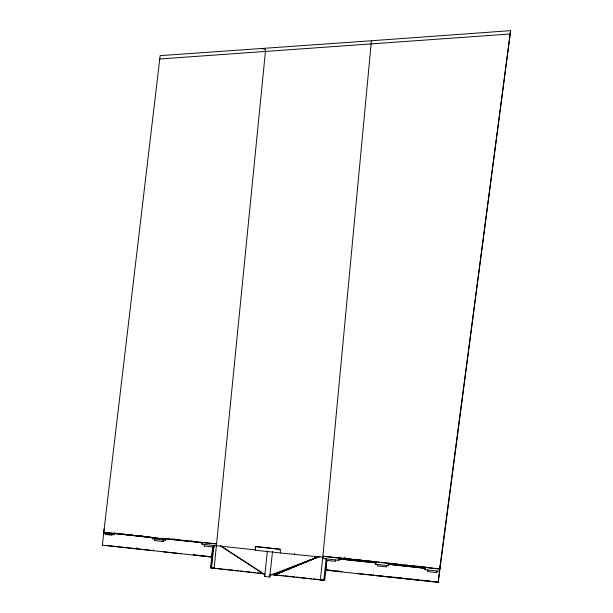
<?xml version="1.0" encoding="UTF-8"?>
<svg xmlns="http://www.w3.org/2000/svg" width="613" height="613" viewBox="0 0 613 613"><rect width="100%" height="100%" fill="white"/><g stroke="black" fill="none" stroke-linecap="round" stroke-linejoin="round"><path stroke-width="0.92" d="M255.337 550.213L255.414 546.413L280.218 549.302L280.409 552.949L255.337 550.213L255.414 546.413M339.196 558.068L339.204 557.133M362.789 560.343L339.219 558.091M322.859 556.895L322.668 558.52L338.974 560.297L339.004 558.864L375.761 562.864L375.731 564.305L388.244 565.676L388.274 564.244L425.031 568.251L425.001 569.684L439.406 571.255L439.598 569.623M391.332 563.454L322.913 556.313L371.424 40.749L510.614 30.65L439.659 568.941L322.921 556.206L320.346 579.99L324.691 580.289L326.867 560.328M425.184 566.902L425.177 567.837L388.42 563.83M325.802 570.09L326.79 560.175M212.826 546.704L211.7 557.033L102.386 545.156L104.164 528.981M105.536 533.685L105.444 534.467L112.087 535.195L112.179 534.406M371.424 40.749L160.154 55.637L103.635 533.479L114.003 534.605L114.156 533.203L116.026 533.41M118.562 533.532L121.65 534.283L124.83 534.214M129.504 534.728L132.6 535.478L135.779 535.41M136.347 548.75L136.431 547.999M136.454 548.765L136.538 548.014M140.607 535.938L143.695 536.689L146.882 536.62M216.665 545.018L216.573 545.777L201.846 544.175L201.853 542.804L165.579 538.85L165.357 540.206L152.308 538.781L152.461 537.386L114.148 533.272M163.319 540.091L163.158 541.471L154.438 540.52L154.599 539.034M153.488 550.727L153.587 549.861M163.158 541.471L163.319 539.984M163.204 551.784L180.973 553.723M165.357 540.206L165.61 538.498M191.593 540.919L192.206 541.294M193.7 554.865L193.785 554.091L193.685 554.98L211.707 556.941M201.853 544.091L202.037 542.283M214.136 545.693L213.968 547.064L204.267 546.007L204.436 544.459M262.08 48.458L265.613 49.645L214.129 568.404L210.55 567.86L212.826 546.949M210.55 567.86L211.148 565.914M211.562 562.113L211.769 560.213M212.182 556.412L212.389 554.512M212.703 551.662L213.01 548.811M213.998 545.241L211.508 568.052L263.973 573.837M213.968 547.064L214.136 545.516M269.85 576.189L269.751 577.04L264.632 576.481L267.398 551.072M269.751 577.04L272.524 551.639M294.347 554.175L294.416 553.516M326.2 558.428L323.817 580.289L270.984 574.611M326.568 558.918L326.407 560.343L335.587 561.347L335.74 559.914M338.974 560.297L339.234 557.715M343.786 557.983L346.061 558.688M350.061 558.665L346.46 558.734M375.731 564.305L375.968 562.106M377.646 564.496L377.493 565.914L386.665 566.918L386.826 565.492M388.244 565.676L388.504 563.086M413.982 566.075L415.162 566.619M420.288 566.404L420.104 567.102L415.867 566.711M425.001 569.684L425.253 567.094L421.491 566.68M427.805 569.983L427.636 571.584L436.808 572.58L436.985 570.987M325.741 570.197L438.218 582.35L439.896 566.925M438.218 582.35L510.614 30.65M102.386 545.156L102.509 544.152M114.003 534.605L114.225 532.659M152.308 538.781L152.461 537.386M154.438 540.52L154.599 539.141M202.022 542.536L216.772 543.907L199.21 542.16M204.267 546.007L204.428 544.635M264.632 576.481L264.732 575.63M264.916 573.944L264.824 574.718L220.419 545.846M270.034 574.504L269.942 575.285L319.948 556.29M280.218 549.302L255.376 546.696M280.409 552.949L322.806 557.278M325.832 569.814L342.177 571.63M357.325 573.53L373.562 575.186M373.654 574.412L373.547 575.3L438.241 582.128M380.175 576.021L391.201 576.94M425.253 567.377L439.644 569.048L440.05 565.607M274.317 574.741L319.273 556.405L274.264 575.155L274.325 574.642L319.273 556.405L317.373 556.604M274.279 575.048L319.273 556.405L274.302 574.833M274.287 574.956L319.273 556.405M360.03 560.121L357.724 559.96M370.352 561.24L369.424 561.209M420.25 566.757L419.323 566.734M510.215 33.983L159.755 58.978M197.754 541.616L196.934 541.578M197.731 541.861L194.689 541.608M409.852 565.538L409.04 565.5M409.844 565.646L407.614 565.485M409.806 565.975L404.864 565.492M186.758 540.459L185.739 540.375M186.735 540.704L183.318 540.352M175.08 539.195L174.376 539.134M175.057 539.44L171.947 539.111M398.304 564.788L394.021 564.282M213.056 567.967L214.887 568.144M393.033 577.117L395.783 577.377M397.592 564.274L397.983 564.312M397.967 564.42L396.358 564.251M368.061 560.734L366.835 560.604M368.022 561.087L364.183 560.588M165.525 538.505L169.334 538.965M171.211 539.111L174.935 539.57M176.812 539.716L191.739 541.402M193.608 541.547L197.34 542.015M165.587 538.72L202.006 542.444M343.878 558.091L346.1 558.336M354.82 559.332L357.479 559.585M365.969 560.543L367.739 560.734M117.895 533.616L121.635 534.023M123.504 534.222L127.236 534.636M129.105 534.835L132.845 535.241M134.714 535.448L138.446 535.854M140.316 536.061L144.063 536.505M145.925 536.666L149.664 537.118M364.674 560.55L368.444 560.964M370.329 561.171L375.041 561.684M393.217 563.6L396.986 564.075M398.871 564.221L402.641 564.688M404.526 564.834L408.296 565.301M410.181 565.454L413.944 565.922M415.836 566.067L419.599 566.535M103.766 532.314L165.479 539.042L103.758 532.406M339.947 558.757L342.79 559.071M345.64 559.378L349.433 559.792M351.333 559.998L354.184 560.313M357.027 560.619L359.877 560.933M362.72 561.24L365.57 561.554M368.413 561.868L371.263 562.175M373.164 562.382L376.007 562.696M390.243 564.244L394.044 564.657M395.937 564.864L399.737 565.278M401.63 565.485L404.48 565.799M407.331 566.106L411.124 566.519M413.024 566.726L416.817 567.14M418.717 567.347L422.51 567.761M216.588 545.693L255.368 549.93M339.004 558.933L375.761 562.933M388.274 564.305L425.031 568.305M195.585 555.072L199.371 555.485M201.263 555.692L205.041 556.106M206.933 556.313L210.711 556.719M107.099 545.562L151.051 550.351M325.84 569.738L328.568 570.036M332.2 570.435L334.016 570.634M337.648 571.025L339.464 571.224M399.431 577.775L402.166 578.074M404.894 578.373L407.63 578.672M410.358 578.971L413.093 579.27M415.913 579.576L418.641 579.867M421.376 580.166L424.104 580.465M427.751 580.863L429.575 581.063M211.891 567.922L215.684 568.335M217.584 568.542L221.829 568.902M223.278 569.163L227.071 569.577M228.971 569.776L232.81 570.098M234.664 570.396L238.511 570.718M240.357 571.017L243.261 571.239M246.051 571.638L249.912 571.96M251.744 572.258L255.613 572.58M257.437 572.879L261.23 573.285M274.517 574.733L277.459 574.963M279.26 575.247L283.16 575.584M284.953 575.868L288.861 576.212M290.646 576.488L294.562 576.833M296.34 577.109L300.255 577.454M302.033 577.73L305.956 578.074M307.726 578.35L311.527 578.756M313.419 578.963L317.128 579.293M319.112 579.584L322.913 579.998M356.95 559.523L355.379 559.34M356.912 559.876L353.808 559.447M143.733 536.383L141.251 536.068M132.224 535.126L129.918 534.827M320.476 579.653L322.645 579.929M120.876 533.885L118.976 533.632M345.709 558.29L344.429 558.121M415.193 566.289L414.633 566.098M414.618 566.205L414.081 566.113M192.237 541.057L191.831 540.988M220.895 546.03L260.747 571.937"/></g></svg>
